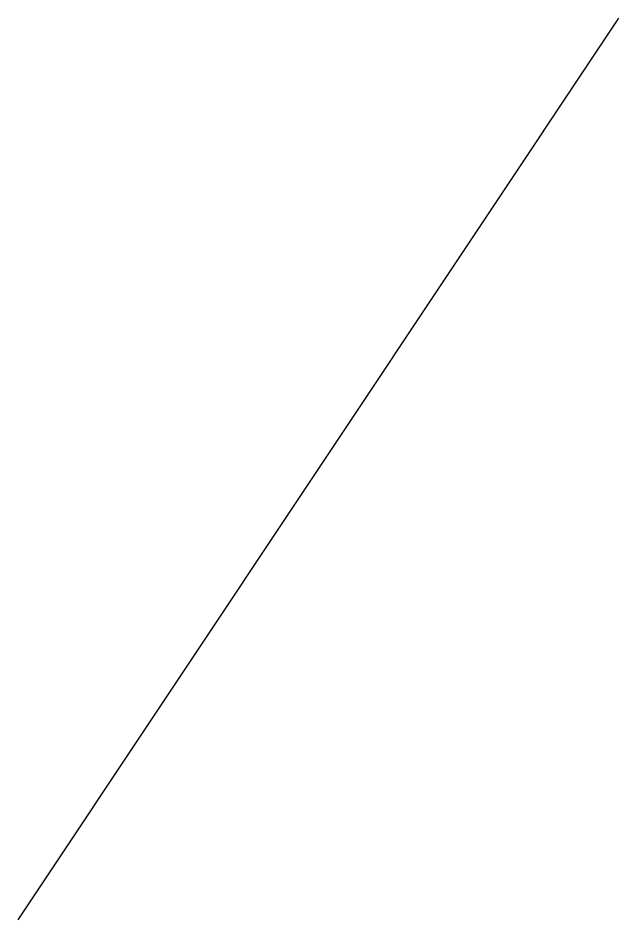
# Model space of a CAD drawing. Header units: metres. Extents: x 2196000 to 2196020, y 464800 to 464830.
import ezdxf

# ---------------------------------------------------------------- set-up
doc = ezdxf.new("R2010")
doc.units = ezdxf.units.M
doc.layers.add('Locked', color=7, linetype='CONTINUOUS', lineweight=25)

msp = doc.modelspace()

# ---------------------------------------------------------------- linework, layer by layer
at = {"layer": 'Locked'}
msp.add_line((2196000, 464800, 3), (2196020, 464830, 4), dxfattribs=at)

doc.saveas('drawing.dxf')
